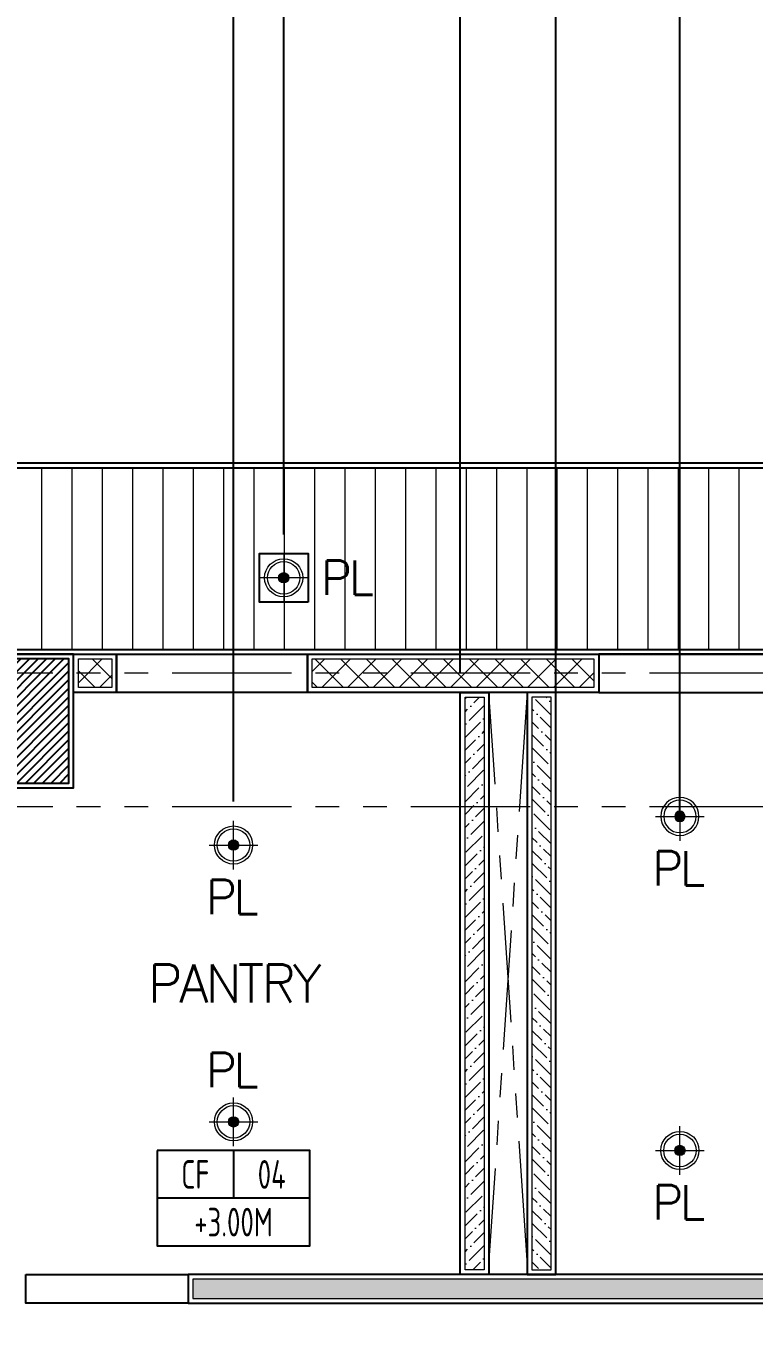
# Model space of a CAD drawing. Header units: metres. Extents: x -12400 to 1, y 0 to 106422.
# Drawn here: x -12286.09 to -12282.28, y 106348.48 to 106355.26 of the extents above; entities that cross this region are included whole.
import ezdxf
from ezdxf.enums import TextEntityAlignment as Align

# ---------------------------------------------------------------- set-up
doc = ezdxf.new("R2010")
doc.units = ezdxf.units.M
doc.header["$PDMODE"] = 35
doc.linetypes.add('CENTER', pattern=[2, 1.25, -0.25, 0.25, -0.25])
doc.linetypes.add('PHANTOM2', pattern=[1.25, 0.625, -0.125, 0.125, -0.125, 0.125, -0.125])
for name, color, linetype in [('C-SCHED', 1, 'Continuous'), ('E_FIX_LIGHT1', 2, 'Continuous'), ('lighting', 1, 'Continuous'), ('stone', 15, 'Continuous'), ('txt', 2, 'Continuous')]:
    doc.layers.add(name, color=color, linetype=linetype)
for name, color, linetype, lineweight in [('DIM 001', 251, 'Continuous', 13), ('grid', 1, 'CENTER', 15), ('HATCH', 250, 'Continuous', 5), ('LAYOUT', 1, 'Continuous', 20), ('LF 001', 51, 'Continuous', 20)]:
    doc.layers.add(name, color=color, linetype=linetype, lineweight=lineweight)
doc.styles.add('architxt', font='architxt.shx', dxfattribs={"width": 0.8})
doc.styles.add('DIMTXT-100', font='arial.ttf')
doc.styles.add('swis721', font='swiss.ttf')
doc.styles.add('T.25', font='romans.shx', dxfattribs={"height": 0.2})
doc.dimstyles.new('D-100', dxfattribs={"dimtxt": 0.2, "dimasz": 0.15, "dimexe": 0.1, "dimexo": 0.1, "dimgap": 0.1, "dimtad": 1, "dimdec": 3, "dimzin": 4, "dimdsep": 46, "dimtxsty": 'DIMTXT-100', "dimblk": 'ARCHTICK', "dimcen": 0.2, "dimdle": 0.1, "dimclrd": 8, "dimclre": 8, "dimclrt": 2, "dimadec": 0, "dimazin": 1, "dimtfac": 1, "dimtdec": 3, "dimtofl": 0, "dimtmove": 2, "dimatfit": 3, "dimfxl": 1, "dimarcsym": 0})
doc.dimstyles.new('DIM 200', dxfattribs={"dimtxt": 200, "dimasz": 1, "dimexe": 0, "dimexo": 40, "dimgap": 50, "dimtad": 1, "dimtoh": 1, "dimdec": 0, "dimlfac": 2, "dimtxsty": 'swis721', "dimblk": 'CIR', "dimcen": 0, "dimclrd": 155, "dimclre": 155, "dimclrt": 4, "dimadec": 0, "dimazin": 0, "dimtfac": 1, "dimtdec": 0, "dimtix": 1, "dimtmove": 1, "dimatfit": 3, "dimldrblk": 'CIR', "dimfxl": 0, "dimarcsym": 0})

# ---------------------------------------------------------------- blocks, each defined once
blk = doc.blocks.new('CIR')
at = {"color": 4}
blk.add_circle((0, 0), 50, dxfattribs=at)
blk = doc.blocks.new('_ArchTick')
at = {"color": 0, "linetype": 'ByBlock', "const_width": 0.15}
blk.add_lwpolyline([(-0.5, -0.5), (0.5, 0.5)], dxfattribs=at)
blk = doc.blocks.new('*D1572')
at = {"layer": 'DEFPOINTS', "color": 0, "transparency": 16777216}
for p in [(-12285.00437663408, 106358.5865394432), (-12286.19187663408, 106351.2675394432), (-12285.00437663408, 106351.094934129)]:
    blk.add_point(p, dxfattribs=at)
at = {"layer": 'DIM 001', "color": 8, "lineweight": -2, "transparency": 16777216}
for p, q in [((-12286.19187663408, 106351.3675394432), (-12286.19187663408, 106358.6865394432)), ((-12285.00437663408, 106351.194934129), (-12285.00437663408, 106358.6865394432)), ((-12286.29187663408, 106358.5865394432), (-12284.90437663408, 106358.5865394432))]:
    blk.add_line(p, q, dxfattribs=at)
at = {"layer": 'DIM 001', "color": 8, "lineweight": -2, "transparency": 16777216, "xscale": 0.15, "yscale": 0.15, "zscale": 0.15, "rotation": 180}
blk.add_blockref('_ArchTick', (-12286.19187663408, 106358.5865394432), dxfattribs=at)
at = {"layer": 'DIM 001', "color": 8, "lineweight": -2, "transparency": 16777216, "xscale": 0.15, "yscale": 0.15, "zscale": 0.15}
blk.add_blockref('_ArchTick', (-12285.00437663408, 106358.5865394432), dxfattribs=at)
at = {"layer": 'DIM 001', "color": 2, "transparency": 16777216, "insert": (-12285.59812663408, 106358.7886540407), "char_height": 0.2, "attachment_point": 5, "style": 'DIMTXT-100'}
blk.add_mtext('1.188', dxfattribs=at)
blk = doc.blocks.new('*D1573')
at = {"layer": 'DEFPOINTS', "color": 0, "transparency": 16777216}
for p in [(-12283.81687663408, 106358.5865394432), (-12283.81687663408, 106351.7675394433), (-12285.00437663408, 106351.094934129)]:
    blk.add_point(p, dxfattribs=at)
at = {"layer": 'DIM 001', "color": 8, "lineweight": -2, "transparency": 16777216}
for p, q in [((-12285.00437663408, 106351.194934129), (-12285.00437663408, 106358.6865394432)), ((-12283.81687663408, 106351.8675394433), (-12283.81687663408, 106358.6865394432)), ((-12285.10437663408, 106358.5865394432), (-12283.71687663408, 106358.5865394432))]:
    blk.add_line(p, q, dxfattribs=at)
at = {"layer": 'DIM 001', "color": 8, "lineweight": -2, "transparency": 16777216, "xscale": 0.15, "yscale": 0.15, "zscale": 0.15, "rotation": 180}
blk.add_blockref('_ArchTick', (-12285.00437663408, 106358.5865394432), dxfattribs=at)
at = {"layer": 'DIM 001', "color": 8, "lineweight": -2, "transparency": 16777216, "xscale": 0.15, "yscale": 0.15, "zscale": 0.15}
blk.add_blockref('_ArchTick', (-12283.81687663408, 106358.5865394432), dxfattribs=at)
at = {"layer": 'DIM 001', "color": 2, "transparency": 16777216, "insert": (-12284.41062663408, 106358.7886540407), "char_height": 0.2, "attachment_point": 5, "style": 'DIMTXT-100'}
blk.add_mtext('1.188', dxfattribs=at)
blk = doc.blocks.new('*D1574')
at = {"layer": 'DEFPOINTS', "color": 0, "transparency": 16777216}
for p in [(-12283.3168766341, 106358.5865394432), (-12283.3168766341, 106350.9901447575), (-12282.6668766341, 106350.9901447575)]:
    blk.add_point(p, dxfattribs=at)
at = {"layer": 'DIM 001', "color": 8, "lineweight": -2, "transparency": 16777216}
for p, q in [((-12283.3168766341, 106351.0901447575), (-12283.3168766341, 106358.6865394432)), ((-12282.6668766341, 106351.0901447575), (-12282.6668766341, 106358.6865394432)), ((-12282.5668766341, 106358.5865394432), (-12283.4168766341, 106358.5865394432))]:
    blk.add_line(p, q, dxfattribs=at)
at = {"layer": 'DIM 001', "color": 8, "lineweight": -2, "transparency": 16777216, "xscale": 0.15, "yscale": 0.15, "zscale": 0.15, "rotation": 180}
blk.add_blockref('_ArchTick', (-12283.3168766341, 106358.5865394432), dxfattribs=at)
at = {"layer": 'DIM 001', "color": 8, "lineweight": -2, "transparency": 16777216, "xscale": 0.15, "yscale": 0.15, "zscale": 0.15}
blk.add_blockref('_ArchTick', (-12282.6668766341, 106358.5865394432), dxfattribs=at)
at = {"layer": 'DIM 001', "color": 2, "transparency": 16777216, "insert": (-12282.9918766341, 106358.7865394432), "char_height": 0.2, "attachment_point": 5, "style": 'DIMTXT-100'}
blk.add_mtext('.650', dxfattribs=at)
blk = doc.blocks.new('*D1575')
at = {"layer": 'DEFPOINTS', "color": 0, "transparency": 16777216}
for p in [(-12281.1668766341, 106358.5865394432), (-12282.6668766341, 106351.1175394432), (-12281.1668766341, 106351.1175394432)]:
    blk.add_point(p, dxfattribs=at)
at = {"layer": 'DIM 001', "color": 8, "lineweight": -2, "transparency": 16777216}
for p, q in [((-12282.6668766341, 106351.2175394432), (-12282.6668766341, 106358.6865394432)), ((-12281.1668766341, 106351.2175394432), (-12281.1668766341, 106358.6865394432)), ((-12282.7668766341, 106358.5865394432), (-12281.0668766341, 106358.5865394432))]:
    blk.add_line(p, q, dxfattribs=at)
at = {"layer": 'DIM 001', "color": 8, "lineweight": -2, "transparency": 16777216, "xscale": 0.15, "yscale": 0.15, "zscale": 0.15, "rotation": 180}
blk.add_blockref('_ArchTick', (-12282.6668766341, 106358.5865394432), dxfattribs=at)
at = {"layer": 'DIM 001', "color": 8, "lineweight": -2, "transparency": 16777216, "xscale": 0.15, "yscale": 0.15, "zscale": 0.15}
blk.add_blockref('_ArchTick', (-12281.1668766341, 106358.5865394432), dxfattribs=at)
at = {"layer": 'DIM 001', "color": 2, "transparency": 16777216, "insert": (-12281.9168766341, 106358.7886540407), "char_height": 0.2, "attachment_point": 5, "style": 'DIMTXT-100'}
blk.add_mtext('1.500', dxfattribs=at)
blk = doc.blocks.new('*D1588')
at = {"layer": 'DEFPOINTS', "color": 0, "transparency": 16777216}
for p in [(-12284.74187663409, 106357.6865394432), (-12286.34187663409, 106352.9675394432), (-12284.74187663409, 106352.4949341288)]:
    blk.add_point(p, dxfattribs=at)
at = {"layer": 'DIM 001', "color": 8, "lineweight": -2, "transparency": 16777216}
for p, q in [((-12286.34187663409, 106353.0675394432), (-12286.34187663409, 106357.7865394432)), ((-12284.74187663409, 106352.5949341288), (-12284.74187663409, 106357.7865394432)), ((-12286.44187663409, 106357.6865394432), (-12284.64187663409, 106357.6865394432))]:
    blk.add_line(p, q, dxfattribs=at)
at = {"layer": 'DIM 001', "color": 8, "lineweight": -2, "transparency": 16777216, "xscale": 0.15, "yscale": 0.15, "zscale": 0.15, "rotation": 180}
blk.add_blockref('_ArchTick', (-12286.34187663409, 106357.6865394432), dxfattribs=at)
at = {"layer": 'DIM 001', "color": 8, "lineweight": -2, "transparency": 16777216, "xscale": 0.15, "yscale": 0.15, "zscale": 0.15}
blk.add_blockref('_ArchTick', (-12284.74187663409, 106357.6865394432), dxfattribs=at)
at = {"layer": 'DIM 001', "color": 2, "transparency": 16777216, "insert": (-12285.54187663409, 106357.8886540407), "char_height": 0.2, "attachment_point": 5, "style": 'DIMTXT-100'}
blk.add_mtext('1.600', dxfattribs=at)
blk = doc.blocks.new('*D1589')
at = {"layer": 'DEFPOINTS', "color": 0, "transparency": 16777216}
for p in [(-12281.74187663409, 106357.6865394432), (-12284.74187663409, 106352.4949341288), (-12281.74187663409, 106352.4949341288)]:
    blk.add_point(p, dxfattribs=at)
at = {"layer": 'DIM 001', "color": 8, "lineweight": -2, "transparency": 16777216}
for p, q in [((-12284.74187663409, 106352.5949341288), (-12284.74187663409, 106357.7865394432)), ((-12281.74187663409, 106352.5949341288), (-12281.74187663409, 106357.7865394432)), ((-12284.84187663409, 106357.6865394432), (-12281.64187663409, 106357.6865394432))]:
    blk.add_line(p, q, dxfattribs=at)
at = {"layer": 'DIM 001', "color": 8, "lineweight": -2, "transparency": 16777216, "xscale": 0.15, "yscale": 0.15, "zscale": 0.15, "rotation": 180}
blk.add_blockref('_ArchTick', (-12284.74187663409, 106357.6865394432), dxfattribs=at)
at = {"layer": 'DIM 001', "color": 8, "lineweight": -2, "transparency": 16777216, "xscale": 0.15, "yscale": 0.15, "zscale": 0.15}
blk.add_blockref('_ArchTick', (-12281.74187663409, 106357.6865394432), dxfattribs=at)
at = {"layer": 'DIM 001', "color": 2, "transparency": 16777216, "insert": (-12283.24187663409, 106357.8887222536), "char_height": 0.2, "attachment_point": 5, "style": 'DIMTXT-100'}
blk.add_mtext('3.000', dxfattribs=at)
blk = doc.blocks.new('*U104')
at = {"layer": 'HATCH'}
h = blk.add_hatch(dxfattribs=at)
h.set_pattern_fill('ANSI37', color=256, scale=0.03, angle=-180)
h.set_pattern_definition([(225, (0.4374999999620857, 0), (0.06735192090801863, -0.06735192090801868), []), (314.9999999999999, (0.4374999999620857, 0), (0.06735192090801868, 0.06735192090801861), [])])
h.paths.add_polyline_path([(0.02500000000873115, 0.1749999999883585), (0.02500000000873115, 0.02499999999417923), (1.499999999967543, 0.02499999999417923), (1.499999999967543, 0.1749999999883585)])
blk.add_lwpolyline([(0, 0.1999999999825377), (0, 0), (1.524999999961722, 0), (1.524999999961722, 0.1999999999825377)], close=True)
blk.add_lwpolyline([(0.02500000000873115, 0.1749999999883585), (0.02500000000873115, 0.02499999999417923), (1.499999999967543, 0.02499999999417923), (1.499999999967543, 0.1749999999883585)], close=True, dxfattribs=at)
blk = doc.blocks.new('*U69')
at = {"layer": 'HATCH'}
h = blk.add_hatch(dxfattribs=at)
h.set_pattern_fill('ANSI36', color=256, scale=0.015)
h.set_pattern_definition([(45, (12094.32419102868, -106406.7665946045), (0.025256970340507, 0.09260889124852564), [0.1190625, -0.0238125, 0, -0.0238125])])
h.paths.add_polyline_path([(0.02499999999963598, 0.1249999999854481), (0.0249999999996362, 0.02499999999417923), (3.025000000174486, 0.02499999999417923), (3.025000000174486, 0.1249999999854481)])
at = {"color": 4}
blk.add_lwpolyline([(3.050000000174122, 0), (3.050000000174122, 0.1499999999796273), (0, 0.1499999999796273), (0, 0)], close=True, dxfattribs=at)
at = {"layer": 'HATCH'}
blk.add_lwpolyline([(3.025000000174486, 0.02499999999417923), (3.025000000174486, 0.1249999999854481), (0.0249999999996362, 0.1249999999854481), (0.0249999999996362, 0.02499999999417923)], close=True, dxfattribs=at)
blk = doc.blocks.new('*U103')
at = {"layer": 'HATCH'}
h = blk.add_hatch(dxfattribs=at)
h.set_pattern_fill('ANSI37', color=256, scale=0.03, angle=-180)
h.set_pattern_definition([(225, (-0.8624999999989875, 0), (0.06735192090801863, -0.06735192090801868), []), (314.9999999999999, (-0.8624999999989875, 0), (0.06735192090801868, 0.06735192090801861), [])])
h.paths.add_polyline_path([(0.02500000000873115, 0.1749999999883585), (0.02500000000873115, 0.02499999999417923), (0.2000000000064694, 0.02499999999417923), (0.2000000000064694, 0.1749999999883585)])
blk.add_lwpolyline([(0, 0.1999999999825377), (0, 0), (0.2250000000006487, 0), (0.2250000000006487, 0.1999999999825377)], close=True)
blk.add_lwpolyline([(0.02500000000873115, 0.1749999999883585), (0.02500000000873115, 0.02499999999417923), (0.2000000000064694, 0.02499999999417923), (0.2000000000064694, 0.1749999999883585)], close=True, dxfattribs=at)
blk = doc.blocks.new('*U43')
at = {"layer": 'HATCH'}
h = blk.add_hatch(dxfattribs=at)
h.set_pattern_fill('ANSI36', color=256, scale=0.015)
h.set_pattern_definition([(45, (12099.17419102851, -106406.7665946045), (0.025256970340507, 0.09260889124852564), [0.1190625, -0.0238125, 0, -0.0238125])])
h.paths.add_polyline_path([(0.0249999999996362, 0.1249999999854481), (0.0249999999996362, 0.02499999999417923), (7.87500000000989, 0.02499999999417923), (7.87500000000989, 0.1249999999854481)])
at = {"color": 4}
blk.add_lwpolyline([(7.900000000009526, 0), (7.900000000009526, 0.1499999999796273), (0, 0.1499999999796273), (0, 0)], close=True, dxfattribs=at)
at = {"layer": 'HATCH'}
blk.add_lwpolyline([(7.87500000000989, 0.02499999999417923), (7.87500000000989, 0.1249999999854481), (0.0249999999996362, 0.1249999999854481), (0.0249999999996362, 0.02499999999417923)], close=True, dxfattribs=at)
blk = doc.blocks.new('GFCOLUMNS')
h = blk.add_hatch()
h.set_pattern_fill('ANSI31', color=8, scale=0.01)
h.set_pattern_definition([(45, (12160.82941529413, -106286.2475460935), (-0.02245064030267288, 0.02245064030267288), [])])
h.paths.add_polyline_path([(-2.200000000000728, 18.02499999997963), (-1.75, 18.02499999997963), (-1.75, 18.67499999998836), (-2.200000000000728, 18.67499999998836)])
h.paths.add_polyline_path([(2.700000000000728, 18.67499999998836), (2.700000000000728, 18.22499999997672), (2.050000000001091, 18.22499999997672), (2.050000000001091, 18.67499999998836)])
h.paths.add_polyline_path([(6.950000000000728, 18.02499999997963), (6.5, 18.02499999997963), (6.5, 18.67499999998836), (6.950000000000728, 18.67499999998836)])
h.paths.add_polyline_path([(11.20000000001164, 17.52499999997963), (11.20000000001164, 17.97499999999127), (10.55000000001201, 17.97499999999127), (10.55000000001201, 17.52499999997963)])
h.paths.add_polyline_path([(14.79999999999927, 18.02499999997963), (15.25, 18.02499999997963), (15.25, 18.67499999998836), (14.79999999999927, 18.67499999998836)])
h.paths.add_polyline_path([(19.04999999999927, 18.67499999998836), (19.04999999999927, 18.22499999997672), (19.69999999999891, 18.22499999997672), (19.69999999999891, 18.67499999998836)])
h.paths.add_polyline_path([(23.94999999999891, 18.02499999997963), (23.49999999999818, 18.02499999997963), (23.49999999999818, 18.67499999998836), (23.94999999999891, 18.67499999998836)])
h.paths.add_polyline_path([(-2.200000000000728, 13.27499999997963), (-1.75, 13.27499999997963), (-1.75, 13.92499999998836), (-2.200000000000728, 13.92499999998836)])
h.paths.add_polyline_path([(2.600000000000364, 13.27499999997963), (2.149999999999636, 13.27499999997963), (2.149999999999636, 13.92499999998836), (2.600000000000364, 13.92499999998836)])
h.paths.add_polyline_path([(6.950000000000728, 13.27499999997963), (6.5, 13.27499999997963), (6.5, 13.92499999998836), (6.950000000000728, 13.92499999998836)])
h.paths.add_polyline_path([(11.09999999999127, 13.27499999997963), (10.69999999998981, 13.27499999997963), (10.69999999998981, 13.67499999998836), (11.09999999999127, 13.67499999998836)])
h.paths.add_polyline_path([(14.79999999999927, 13.27499999997963), (15.25, 13.27499999997963), (15.25, 13.92499999998836), (14.79999999999927, 13.92499999998836)])
h.paths.add_polyline_path([(19.14999999999964, 13.27499999997963), (19.60000000000036, 13.27499999997963), (19.60000000000036, 13.92499999998836), (19.14999999999964, 13.92499999998836)])
h.paths.add_polyline_path([(23.94999999999891, 13.27499999997963), (23.49999999999818, 13.27499999997963), (23.49999999999818, 13.92499999998836), (23.94999999999891, 13.92499999998836)])
h.paths.add_polyline_path([(-2.200000000000728, 9.024999999979627), (-1.75, 9.024999999979627), (-1.75, 9.674999999988358), (-2.200000000000728, 9.674999999988358)])
h.paths.add_polyline_path([(6.950000000000728, 9.024999999979627), (6.5, 9.024999999979627), (6.5, 9.674999999988358), (6.950000000000728, 9.674999999988358)])
h.paths.add_polyline_path([(14.79999999999927, 9.024999999979627), (15.25, 9.024999999979627), (15.25, 9.674999999988358), (14.79999999999927, 9.674999999988358)])
h.paths.add_polyline_path([(23.94999999999891, 9.024999999979627), (23.49999999999818, 9.024999999979627), (23.49999999999818, 9.674999999988358), (23.94999999999891, 9.674999999988358)])
h.paths.add_polyline_path([(-2.200000000000728, 4.774999999979627), (-1.75, 4.774999999979627), (-1.75, 5.424999999988358), (-2.200000000000728, 5.424999999988358)])
h.paths.add_polyline_path([(-2.200000000000728, 2.249999999985448), (-1.75, 2.249999999985448), (-1.75, 2.899999999994179), (-2.200000000000728, 2.899999999994179)])
h.paths.add_polyline_path([(0.6750000000010914, 0.02499999999417923), (0.6750000000010914, 0.4750000000058208), (0.02500000000145519, 0.4750000000058208), (0.02500000000145519, 0.02499999999417923)])
h.paths.add_polyline_path([(2.700000000000728, 0.02499999999417923), (2.700000000000728, 0.4750000000058208), (2.050000000001091, 0.4750000000058208), (2.050000000001091, 0.02499999999417923)])
h.paths.add_polyline_path([(2.149999999999636, 4.774999999979627), (2.600000000000364, 4.774999999979627), (2.600000000000364, 5.424999999988358), (2.149999999999636, 5.424999999988358)])
h.paths.add_polyline_path([(6.950000000000728, 0.02499999999417923), (6.5, 0.02499999999417923), (6.5, 0.6750000000029104), (6.950000000000728, 0.6750000000029104)])
h.paths.add_polyline_path([(11.20000000000073, 1.024999999994179), (11.20000000000073, 1.475000000005821), (10.55000000000109, 1.475000000005821), (10.55000000000109, 1.024999999994179)])
h.paths.add_polyline_path([(14.79999999999927, 0.02499999999417923), (15.25, 0.02499999999417923), (15.25, 0.6750000000029104), (14.79999999999927, 0.6750000000029104)])
h.paths.add_polyline_path([(19.04999999999927, 0.02499999999417923), (19.04999999999927, 0.4750000000058208), (19.69999999999891, 0.4750000000058208), (19.69999999999891, 0.02499999999417923)])
h.paths.add_polyline_path([(23.94999999999891, 0.02499999999417923), (23.49999999999818, 0.02499999999417923), (23.49999999999818, 0.6750000000029104), (23.94999999999891, 0.6750000000029104)])
h.paths.add_polyline_path([(6.950000000000728, 4.774999999979627), (6.5, 4.774999999979627), (6.5, 5.424999999988358), (6.950000000000728, 5.424999999988358)])
h.paths.add_polyline_path([(11.10000000000036, 4.774999999979627), (10.64999999999964, 4.774999999979627), (10.64999999999964, 5.424999999988358), (11.10000000000036, 5.424999999988358)])
h.paths.add_polyline_path([(14.79999999999927, 4.774999999979627), (15.25, 4.774999999979627), (15.25, 5.424999999988358), (14.79999999999927, 5.424999999988358)])
h.paths.add_polyline_path([(19.60000000000036, 4.774999999979627), (19.14999999999964, 4.774999999979627), (19.14999999999964, 5.424999999988358), (19.60000000000036, 5.424999999988358)])
h.paths.add_polyline_path([(23.94999999999891, 4.774999999979627), (23.49999999999818, 4.774999999979627), (23.49999999999818, 5.424999999988358), (23.94999999999891, 5.424999999988358)])
at = {"color": 7}
blk.add_lwpolyline([(14.77499999999964, 17.99999999998545), (15.27499999999964, 17.99999999998545), (15.27499999999964, 18.69999999998254), (14.77499999999964, 18.69999999998254)], close=True, dxfattribs=at)
at = {"layer": 'stone', "color": 5}
blk.add_lwpolyline([(14.79999999999927, 18.02499999997963), (15.25, 18.02499999997963), (15.25, 18.67499999998836), (14.79999999999927, 18.67499999998836)], close=True, dxfattribs=at)
blk = doc.blocks.new('L1')
at = {"layer": 'LF 001', "lineweight": 20, "ltscale": 1500}
h = blk.add_hatch(color=256, dxfattribs=at)
edge = h.paths.add_edge_path()
edge.add_arc((1.13686837721616e-13, -1.13686837721616e-13), 0.0318958546358772, 0, 360)
at = {"layer": 'LF 001', "ltscale": 1500}
blk.add_lwpolyline([(-0.09999999999990905, -1.13686837721616e-13, -1), (0.1000000000000227, -1.13686837721616e-13, -1)], format="xyb", close=True, dxfattribs=at)
at = {"layer": 'LF 001', "color": 76, "lineweight": 18, "ltscale": 1500}
for points in [[(1.13686837721616e-13, 0.1499999999997499), (1.13686837721616e-13, -0.1500000000000909)], [(-0.1499999999999773, -1.13686837721616e-13), (0.1500000000000909, -1.13686837721616e-13)]]:
    blk.add_lwpolyline(points, dxfattribs=at)
at = {"layer": 'LF 001', "lineweight": 20, "ltscale": 1500}
blk.add_circle((1.13686837721616e-13, -1.13686837721616e-13), 0.0318958546358772, dxfattribs=at)
blk = doc.blocks.new('LO')
at = {"layer": 'LAYOUT', "xscale": 1000, "yscale": 1000, "zscale": 1000}
blk.add_blockref('L1', (0, 0), dxfattribs=at)
blk = doc.blocks.new('*U1960')
at = {"layer": 'LF 001', "ltscale": 1500}
blk.add_circle((0, -3.995415109869782e-14), 0.0998520709958535, dxfattribs=at)
at = {"layer": 'lighting', "xscale": 0.0008492979043710491, "yscale": 0.0008492979043710491, "zscale": 0.0008492979043710491}
blk.add_blockref('LO', (0, -3.995415109869782e-14), dxfattribs=at)
blk = doc.blocks.new('A$C26a86990')
at = {"color": 6, "linetype": 'PHANTOM2'}
for points in [[(8.040848397993614, 23.78099999995902), (-45.68326234439519, 23.78099999995902)], [(8.040848397993614, 23.08099999996193), (-45.10513663638449, 23.08099999996193)]]:
    blk.add_leader(points, dimstyle='DIM 200', override={"dimasz": 0.002, "dimgap": 60, "dimtad": 0}, dxfattribs=at)

msp = doc.modelspace()

# ---------------------------------------------------------------- hatches: boundary and pattern name
at = {"layer": 'HATCH'}
h = msp.add_hatch(dxfattribs=at)
h.set_pattern_fill('ANSI31', color=8, scale=0.05, angle=45)
h.set_pattern_definition([(90, (-175.1289087083715, 42.00462282572698), (-0.15875, 0), [])])
h.paths.add_polyline_path([(-12286.31687663409, 106351.9925394431), (-12277.15223197315, 106351.9925394432), (-12276.20223197313, 106352.9425394432), (-12286.31687663409, 106352.9425394432)])

# ---------------------------------------------------------------- linework, layer by layer
at = {"color": 1}
for points in [[(-12286.34187663409, 106351.9675394432), (-12277.14187663409, 106351.9675394432), (-12276.14187663409, 106352.9675394432), (-12286.34187663409, 106352.9675394432), (-12286.34187663409, 106351.9675394432)], [(-12276.14187663409, 106352.9675394432), (-12286.34187663409, 106352.9675394432), (-12286.34187663409, 106351.9675394432)]]:
    msp.add_lwpolyline(points, dxfattribs=at)
at = {"color": 8}
msp.add_lwpolyline([(-12286.31687663409, 106351.9925394431), (-12277.15223197315, 106351.9925394432), (-12276.20223197313, 106352.9425394432), (-12286.31687663409, 106352.9425394432)], close=True, dxfattribs=at)
at = {"color": 1}
for points in [[(-12284.61448194843, 106352.2401447575), (-12284.86927131975, 106352.2401447575), (-12284.86927131975, 106352.4949341288), (-12284.61448194843, 106352.4949341288)], [(-12285.61687663409, 106351.9675394433), (-12284.61687663407, 106351.9675394433), (-12284.61687663407, 106351.7675394433), (-12285.61687663409, 106351.7675394433)], [(-12282.09187663409, 106351.9675394432), (-12283.0918766341, 106351.9675394432), (-12283.0918766341, 106351.7675394433), (-12282.09187663409, 106351.7675394433)], [(-12286.09187663408, 106348.7175394431), (-12285.24187663408, 106348.7175394431), (-12285.24187663408, 106348.5675394432), (-12286.09187663408, 106348.5675394432)]]:
    msp.add_lwpolyline(points, close=True, dxfattribs=at)
at = {"layer": 'C-SCHED'}
for p, q in [((-12285.00437663408, 106349.3675394432), (-12285.00437663408, 106349.1175394432)), ((-12284.60437663408, 106349.1175394432), (-12285.40437663408, 106349.1175394432))]:
    msp.add_line(p, q, dxfattribs=at)
msp.add_lwpolyline([(-12285.40437663408, 106349.3675394432), (-12285.40437663408, 106348.8675394432), (-12284.60437663408, 106348.8675394432), (-12284.60437663408, 106349.3675394432)], close=True, dxfattribs=at)
at = {"layer": 'HATCH', "color": 8, "linetype": 'PHANTOM2'}
for points in [[(-12283.46687663409, 106348.7925394432), (-12283.66687663409, 106351.7675394432)], [(-12283.46687663409, 106351.7675394432), (-12283.66687663409, 106348.7925394432)]]:
    msp.add_lwpolyline(points, dxfattribs=at)

# ---------------------------------------------------------------- block references
for name, p in [('GFCOLUMNS', (-12301.11687663409, 106333.2675394432)), ('*U43', (-12285.24187663408, 106348.5675394432))]:
    msp.add_blockref(name, p)
at = {"xscale": -1}
for name, p, rotation in [('*U103', (-12285.84187663409, 106351.9675394433), 180), ('*U104', (-12284.61687663407, 106351.9675394433), 180), ('*U69', (-12283.81687663408, 106348.7175394432), 270)]:
    msp.add_blockref(name, p, dxfattribs=dict(at, rotation=rotation))
at = {"rotation": 90}
msp.add_blockref('*U69', (-12283.3168766341, 106348.7175394432), dxfattribs=at)
at = {"layer": 'E_FIX_LIGHT1'}
for p, rotation in [((-12284.74187663409, 106352.3675394432), 270), ((-12285.00437663408, 106350.9675394433), 90), ((-12285.00437663408, 106349.5175394432), 90), ((-12282.6668766341, 106349.3675394432), 90)]:
    msp.add_blockref('*U1960', p, dxfattribs=dict(at, rotation=rotation))
at = {"layer": 'E_FIX_LIGHT1', "xscale": -1, "rotation": 90}
msp.add_blockref('*U1960', (-12282.6668766341, 106351.1175394432), dxfattribs=at)
at = {"layer": 'grid'}
msp.add_blockref('A$C26a86990', (-12271.49187663408, 106328.0865394432), dxfattribs=at)

# ---------------------------------------------------------------- texts
at = {"linetype": 'Continuous', "insert": (-12285.00437663408, 106350.2425394431), "char_height": 0.2, "attachment_point": 5, "style": 'T.25'}
msp.add_mtext_dynamic_manual_height_columns('{\\T0.9;\\C3;PANTRY}', width=2.073618355240527, gutter_width=0.001, heights=[0], dxfattribs=at)
at = {"layer": 'C-SCHED', "color": 2, "style": 'architxt', "width": 0.8}
msp.add_text('CF', height=0.15, dxfattribs=at).set_placement((-12285.20437663408, 106349.1671807029), align=Align.CENTER)
for tag, p in [('04', (-12284.80437663408, 106349.1671807029)), ('+3.00M', (-12285.00437663408, 106348.9171807029))]:
    msp.add_attdef(tag, text='-', height=0.15, dxfattribs=at).set_placement(p, align=Align.CENTER)
at = {"layer": 'txt', "color": 6, "linetype": 'Continuous', "char_height": 0.18, "attachment_point": 5, "style": 'T.25'}
for insert in [(-12284.41448194843, 106352.3675394431), (-12282.6796458833, 106350.8461349264), (-12285.01714588328, 106350.6961349266), (-12285.01714588328, 106349.7889439599), (-12282.6796458833, 106349.0961349264)]:
    msp.add_mtext_dynamic_manual_height_columns('{\\T0.9;PL}', width=0.6453045245441018, gutter_width=0.001, heights=[0], dxfattribs=dict(at, insert=insert))

# ---------------------------------------------------------------- dimensions: what is measured, and where the dimension line sits
at = {"layer": 'DIM 001'}
for base, p1, p2, picture, middle in [((-12285.00437663408, 106358.5865394432), (-12286.19187663408, 106351.2675394432), (-12285.00437663408, 106351.094934129), '*D1572', (-12285.59812663408, 106358.7886540407)), ((-12283.81687663408, 106358.5865394432), (-12285.00437663408, 106351.094934129), (-12283.81687663408, 106351.7675394433), '*D1573', (-12284.41062663408, 106358.7886540407)), ((-12281.1668766341, 106358.5865394432), (-12282.6668766341, 106351.1175394432), (-12281.1668766341, 106351.1175394432), '*D1575', (-12281.9168766341, 106358.7886540407))]:
    dim = msp.add_linear_dim(base=base, p1=p1, p2=p2, dimstyle='D-100', dxfattribs=at)
    dim.commit()
    dim.dimension.update_dxf_attribs({"geometry": picture, "text_midpoint": middle})
dim = msp.add_linear_dim(base=(-12283.3168766341, 106358.5865394432), p1=(-12282.6668766341, 106350.9901447575), p2=(-12283.3168766341, 106350.9901447575), dimstyle='D-100', dxfattribs=at)
dim.commit()
dim.dimension.update_dxf_attribs({"geometry": '*D1574', "text_midpoint": (-12282.9918766341, 106358.7865394432), "dimtype": 160})
at = {"layer": 'DIM 001', "color": 1}
for base, p1, p2, picture, middle in [((-12284.74187663409, 106357.6865394432), (-12286.34187663409, 106352.9675394432), (-12284.74187663409, 106352.4949341288), '*D1588', (-12285.54187663409, 106357.8886540407)), ((-12281.74187663409, 106357.6865394432), (-12284.74187663409, 106352.4949341288), (-12281.74187663409, 106352.4949341288), '*D1589', (-12283.24187663409, 106357.8887222536))]:
    dim = msp.add_linear_dim(base=base, p1=p1, p2=p2, dimstyle='D-100', dxfattribs=at)
    dim.commit()
    dim.dimension.update_dxf_attribs({"geometry": picture, "text_midpoint": middle})

doc.saveas('drawing.dxf')
